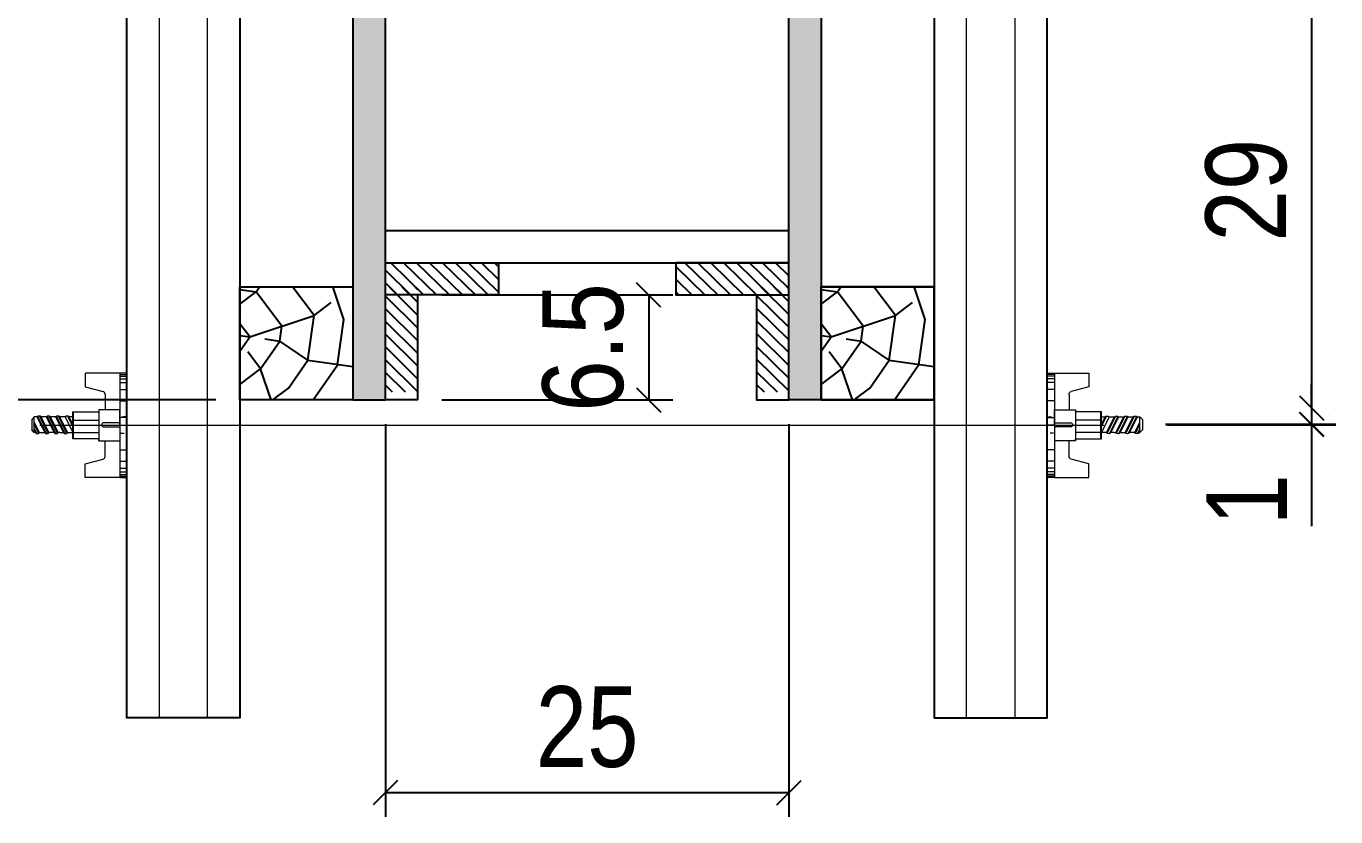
# Model space of a CAD drawing. Extents: x 13379 to 23315, y 867 to 16997.
# Drawn here: x 14569.6 to 14731.9, y 7300.7 to 7398.6 of the extents above; entities that cross this region are included whole.
import ezdxf

# ---------------------------------------------------------------- set-up
doc = ezdxf.new("R2010")
doc.units = 0
for name, color, linetype in [('COTA', 241, 'Continuous'), ('GRAVATA', 2, 'Continuous'), ('Painéis', 200, 'Continuous'), ('PONTALETE', 7, 'Continuous'), ('SARRAFO', 251, 'Continuous')]:
    doc.layers.add(name, color=color, linetype=linetype)
doc.layers.add('Hachura', color=251, linetype='Continuous', lineweight=9)
doc.styles.add('COTA TECNICA 2X', font='techl___.ttf', dxfattribs={"height": 10})
doc.dimstyles.new('SECAO PILAR', dxfattribs={"dimtxt": 10, "dimasz": 3, "dimexe": 3, "dimexo": 3, "dimgap": 3, "dimtad": 1, "dimdec": 1, "dimlfac": 0.5, "dimzin": 12, "dimdsep": 46, "dimtxsty": 'COTA TECNICA 2X', "dimblk1": 'OBLIQUE', "dimblk2": 'OBLIQUE', "dimsah": 1, "dimcen": 0.9, "dimclrd": 256, "dimclre": 256, "dimclrt": 256, "dimadec": 1, "dimazin": 3, "dimtfac": 1, "dimtdec": 1, "dimtmove": 0, "dimatfit": 3, "dimfxl": 1, "dimtolj": 1, "dimtzin": 12, "dimarcsym": 0})

# ---------------------------------------------------------------- blocks, each defined once
blk = doc.blocks.new('_Oblique')
at = {"color": 0, "linetype": 'ByBlock', "lineweight": -2}
blk.add_line((-0.5, -0.5), (0.5, 0.5), dxfattribs=at)
blk = doc.blocks.new('*D1093')
at = {"layer": 'COTA', "lineweight": -2, "transparency": 16777216}
for p, q in [((14593.11, 7474.35), (14515.83, 7474.35)), ((14518.83, 7474.35), (14518.83, 7352.32)), ((14593.11, 7352.32), (14515.83, 7352.32))]:
    blk.add_line(p, q, dxfattribs=at)
at = {"layer": 'Defpoints', "color": 0, "transparency": 16777216}
for p in [(14596.11, 7474.35), (14518.83, 7352.32), (14596.11, 7352.32)]:
    blk.add_point(p, dxfattribs=at)
at = {"layer": 'COTA', "lineweight": -2, "transparency": 16777216, "xscale": 3, "yscale": 3, "zscale": 3}
for p, rotation in [((14518.83, 7474.35), 90), ((14518.83, 7352.32), 270)]:
    blk.add_blockref('_Oblique', p, dxfattribs=dict(at, rotation=rotation))
at = {"layer": 'COTA', "transparency": 16777216, "insert": (14510.72, 7413.34), "char_height": 10, "attachment_point": 5, "rotation": 90, "style": 'COTA TECNICA 2X'}
blk.add_mtext('\\A1;61 - PAINEL', dxfattribs=at)
blk = doc.blocks.new('*D1095')
at = {"layer": 'COTA', "lineweight": -2, "transparency": 16777216}
for p, q in [((14728.89, 7351.32), (14728.89, 7354.32)), ((14728.89, 7351.32), (14728.89, 7349.25)), ((14731.89, 7351.32), (14731.89, 7351.32)), ((14710.94, 7349.25), (14731.89, 7349.25)), ((14728.89, 7349.25), (14728.89, 7336.67))]:
    blk.add_line(p, q, dxfattribs=at)
at = {"layer": 'Defpoints', "color": 0, "transparency": 16777216}
for p in [(14728.89, 7351.32), (14707.94, 7349.25), (14728.89, 7349.25)]:
    blk.add_point(p, dxfattribs=at)
at = {"layer": 'COTA', "lineweight": -2, "transparency": 16777216, "xscale": 3, "yscale": 3, "zscale": 3}
for p, rotation in [((14728.89, 7351.32), 270), ((14728.89, 7349.25), 90)]:
    blk.add_blockref('_Oblique', p, dxfattribs=dict(at, rotation=rotation))
at = {"layer": 'COTA', "transparency": 16777216, "insert": (14720.83, 7339.96), "char_height": 10, "attachment_point": 5, "rotation": 90, "style": 'COTA TECNICA 2X'}
blk.add_mtext('\\A1;1', dxfattribs=at)
blk = doc.blocks.new('C')
at = {"layer": 'Hachura', "color": 0}
for p, q in [((0.461, 3.155), (-0.003, 3.155)), ((0.461, 3.05), (-0.003, 3.05)), ((0.461, 2.881), (-0.003, 2.881)), ((0.461, 2.65), (-0.003, 2.65)), ((0, 3.224), (0, -3.224)), ((0.451, 3.224), (0, 3.224)), ((0, 2.747), (0, -1.16)), ((0.451, -3.225), (0.451, 3.224)), ((0.451, 3.224), (2.58, 3.224)), ((2.58, 3.224), (2.58, 2.385)), ((0.461, 2.228), (-0.003, 2.228)), ((1.354, 1.939), (1.354, 0.965)), ((2.58, 2.385), (1.475, 2.094)), ((0.461, 1.512), (0, 1.512)), ((1.741, 0.966), (0.451, 0.966)), ((1.741, -0.968), (1.741, 0.966)), ((1.741, 0.966), (1.741, 0.838)), ((1.741, 0.966), (1.741, 0.838)), ((1.741, 0.838), (3.354, 0.838)), ((3.32, 0.838), (3.32, -0.839)), ((3.354, 0.838), (3.354, -0.839)), ((0.388, 0.487), (0.172, 0.487)), ((1.451, 0.101), (0.451, 0.101)), ((3.354, 0.451), (1.741, 0.451)), ((3.676, 0.451), (3.354, 0.451)), ((3.837, -0.517), (3.354, 0.451)), ((3.354, 0.064), (3.67, -0.57)), ((3.676, 0.451), (4.16, -0.517)), ((3.716, 0.5), (4.251, -0.57)), ((4.371, -0.553), (3.83, 0.53)), ((4.151, 0.451), (3.934, 0.451)), ((4.418, -0.517), (3.934, 0.451)), ((4.151, 0.451), (4.256, 0.451)), ((4.256, 0.451), (4.74, -0.517)), ((4.296, 0.5), (4.831, -0.57)), ((4.952, -0.553), (4.41, 0.53)), ((4.514, 0.451), (4.837, 0.451)), ((4.998, -0.517), (4.514, 0.451)), ((4.837, 0.451), (5.321, -0.517)), ((4.876, 0.5), (5.412, -0.57)), ((5.532, -0.553), (4.991, 0.53)), ((5.579, -0.517), (5.095, 0.451)), ((5.417, 0.451), (5.095, 0.451)), ((5.579, -0.517), (5.095, 0.451)), ((5.417, 0.451), (5.74, -0.194)), ((5.457, 0.5), (5.74, -0.065)), ((5.74, 0.193), (5.571, 0.53)), ((5.74, 0.322), (5.675, 0.451)), ((5.675, 0.451), (5.74, 0.451)), ((5.739, 0.45), (5.9, 0.288)), ((5.739, 0.45), (5.739, -0.518)), ((5.9, -0.356), (5.9, 0.288)), ((0.451, -0.004), (0, -0.004)), ((0.075, -0.481), (0.292, -0.481)), ((0.292, -0.481), (0.397, -0.481)), ((0.451, -0.001), (0.451, -0.968)), ((0.451, -0.157), (1.451, -0.157)), ((0.451, -0.646), (0.451, -0.323)), ((0.451, -3.225), (0.451, -0.646)), ((3.354, -0.323), (1.741, -0.323)), ((3.354, -0.065), (3.579, -0.517)), ((3.354, -0.517), (3.579, -0.517)), ((3.837, -0.517), (4.16, -0.517)), ((4.418, -0.517), (4.74, -0.517)), ((4.634, -0.517), (4.74, -0.517)), ((4.998, -0.517), (5.321, -0.517)), ((5.579, -0.517), (5.74, -0.517)), ((5.739, -0.518), (5.9, -0.356)), ((5.739, -0.518), (5.739, -0.518)), ((0.461, -1.521), (-0.003, -1.521)), ((0.451, -0.968), (1.741, -0.968)), ((1.354, -1.94), (1.354, -0.968)), ((3.354, -0.839), (1.741, -0.839)), ((0.461, -2.228), (-0.003, -2.228)), ((2.58, -2.387), (1.475, -2.096)), ((2.58, -3.225), (2.58, -2.387)), ((0.461, -2.65), (-0.003, -2.65)), ((0.461, -2.881), (-0.003, -2.881)), ((0.461, -3.05), (-0.003, -3.05)), ((0.461, -3.155), (-0.003, -3.155)), ((0, -3.224), (2.568, -3.224))]:
    blk.add_line(p, q, dxfattribs=at)
for centre, radius, start, end in [((1.516, 1.939), 0.161, 104.74356, 180), ((1.445, -0.028), 0.129, 272.69497, 87.30503), ((3.805, 0.389), 0.143, 25.56881, 154.43119), ((4.385, 0.389), 0.143, 25.56881, 154.43119), ((4.966, 0.389), 0.143, 25.56881, 154.43119), ((5.546, 0.389), 0.143, 25.56881, 154.43119), ((0.166, -0.366), 0.174, 221.74404, 317.85924), ((3.708, -0.4), 0.174, 222.14076, 318.25596), ((4.289, -0.4), 0.174, 222.14076, 318.25596), ((4.869, -0.4), 0.174, 222.14076, 318.25596), ((5.45, -0.4), 0.174, 222.14076, 318.25596), ((5.61, -0.401), 0.174, 317.85924, 318.25596), ((1.516, -1.94), 0.161, 180, 255.25644)]:
    blk.add_arc(centre, radius, start, end, dxfattribs=at)
blk = doc.blocks.new('*D1106')
at = {"layer": 'COTA', "lineweight": -2, "transparency": 16777216}
for p, q in [((14710.94, 7407.3), (14731.89, 7407.3)), ((14728.89, 7407.3), (14728.89, 7349.32)), ((14710.8, 7349.32), (14731.89, 7349.32))]:
    blk.add_line(p, q, dxfattribs=at)
at = {"layer": 'Defpoints', "color": 0, "transparency": 16777216}
for p in [(14707.94, 7407.3), (14707.8, 7349.32), (14728.89, 7349.32)]:
    blk.add_point(p, dxfattribs=at)
at = {"layer": 'COTA', "lineweight": -2, "transparency": 16777216, "xscale": 3, "yscale": 3, "zscale": 3}
for p, rotation in [((14728.89, 7407.3), 90), ((14728.89, 7349.32), 270)]:
    blk.add_blockref('_Oblique', p, dxfattribs=dict(at, rotation=rotation))
at = {"layer": 'COTA', "transparency": 16777216, "insert": (14720.81, 7378.31), "char_height": 10, "attachment_point": 5, "rotation": 90, "style": 'COTA TECNICA 2X'}
blk.add_mtext('\\A1;29', dxfattribs=at)
blk = doc.blocks.new('*D1097')
at = {"layer": 'COTA', "lineweight": -2, "transparency": 16777216}
for p, q in [((14593.11, 7413.24), (14547.58, 7413.24)), ((14550.58, 7413.24), (14550.58, 7352.32)), ((14593.11, 7352.32), (14547.58, 7352.32))]:
    blk.add_line(p, q, dxfattribs=at)
at = {"layer": 'Defpoints', "color": 0, "transparency": 16777216}
for p in [(14596.11, 7413.24), (14550.58, 7352.32), (14596.11, 7352.32)]:
    blk.add_point(p, dxfattribs=at)
at = {"layer": 'COTA', "lineweight": -2, "transparency": 16777216, "xscale": 3, "yscale": 3, "zscale": 3}
for p, rotation in [((14550.58, 7413.24), 90), ((14550.58, 7352.32), 270)]:
    blk.add_blockref('_Oblique', p, dxfattribs=dict(at, rotation=rotation))
at = {"layer": 'COTA', "transparency": 16777216, "insert": (14542.36, 7382.78), "char_height": 10, "attachment_point": 5, "rotation": 90, "style": 'COTA TECNICA 2X'}
blk.add_mtext('\\A1;30.5', dxfattribs=at)
blk = doc.blocks.new('*D1107')
at = {"layer": 'COTA', "lineweight": -2, "transparency": 16777216}
for p, q in [((14614.13, 7349.32), (14614.13, 7300.68)), ((14664.13, 7349.32), (14664.13, 7300.68)), ((14614.13, 7303.68), (14664.13, 7303.68))]:
    blk.add_line(p, q, dxfattribs=at)
at = {"layer": 'Defpoints', "color": 0, "transparency": 16777216}
for p in [(14614.13, 7352.32), (14664.13, 7352.32), (14664.13, 7303.68)]:
    blk.add_point(p, dxfattribs=at)
at = {"layer": 'COTA', "lineweight": -2, "transparency": 16777216, "xscale": 3, "yscale": 3, "zscale": 3, "rotation": 180}
blk.add_blockref('_Oblique', (14614.13, 7303.68), dxfattribs=at)
at = {"layer": 'COTA', "lineweight": -2, "transparency": 16777216, "xscale": 3, "yscale": 3, "zscale": 3}
blk.add_blockref('_Oblique', (14664.13, 7303.68), dxfattribs=at)
at = {"layer": 'COTA', "transparency": 16777216, "insert": (14639.13, 7311.79), "char_height": 10, "attachment_point": 5, "style": 'COTA TECNICA 2X'}
blk.add_mtext('\\A1;25', dxfattribs=at)
blk = doc.blocks.new('*D1098')
at = {"layer": 'COTA', "lineweight": -2, "transparency": 16777216}
for p, q in [((14621.13, 7365.33), (14649.76, 7365.33)), ((14646.76, 7365.33), (14646.76, 7352.32)), ((14621.13, 7352.32), (14649.76, 7352.32))]:
    blk.add_line(p, q, dxfattribs=at)
at = {"layer": 'Defpoints', "color": 0, "transparency": 16777216}
for p in [(14618.13, 7365.33), (14618.13, 7352.32), (14646.76, 7352.32)]:
    blk.add_point(p, dxfattribs=at)
at = {"layer": 'COTA', "lineweight": -2, "transparency": 16777216, "xscale": 3, "yscale": 3, "zscale": 3}
for p, rotation in [((14646.76, 7365.33), 90), ((14646.76, 7352.32), 270)]:
    blk.add_blockref('_Oblique', p, dxfattribs=dict(at, rotation=rotation))
at = {"layer": 'COTA', "transparency": 16777216, "insert": (14638.65, 7358.83), "char_height": 10, "attachment_point": 5, "rotation": 90, "style": 'COTA TECNICA 2X'}
blk.add_mtext('\\A1;6.5', dxfattribs=at)

msp = doc.modelspace()

# ---------------------------------------------------------------- hatches: boundary and pattern name
at = {"layer": 'Hachura'}
h = msp.add_hatch(color=256, dxfattribs=at)
h.dxf.hatch_style = 1
h.paths.add_polyline_path([(14614.13, 7474.35), (14610.11, 7474.35), (14610.11, 7460.35), (14610.11, 7407.24), (14614.13, 7407.24)])
h.paths.add_polyline_path([(14614.13, 7407.24), (14610.11, 7407.24), (14610.11, 7352.32), (14614.13, 7352.32), (14614.13, 7369.33)])
h = msp.add_hatch(color=256, dxfattribs=at)
h.dxf.hatch_style = 1
h.paths.add_polyline_path([(14664.13, 7474.35), (14668.14, 7474.35), (14668.14, 7460.35), (14668.14, 7407.24), (14664.13, 7407.24)])
h.paths.add_polyline_path([(14664.13, 7407.24), (14668.14, 7407.24), (14668.14, 7352.32), (14664.13, 7352.32), (14664.13, 7369.33)])
at = {"layer": 'PONTALETE'}
h = msp.add_hatch(dxfattribs=at)
h.set_pattern_fill('TRONCO', color=1, scale=37.5, angle=-8, style=0, pattern_type=2)
h.set_pattern_definition([(352, (15958.758, 19000.793), (42.35404, 31.91606), [11.25, -26.25]), (352, (15959.02, 19002.65), (42.35404, 31.91606), [11.25, -26.25]), (352, (15961.397, 19006.102), (42.35404, 31.91606), [7.5, -30]), (352, (15963.776, 19009.555), (42.35404, 31.91606), [5.625, -31.875]), (352, (15964.298, 19013.27), (42.35404, 31.91606), [3.75, -33.75]), (352, (15955.536, 19018.287), (42.35404, 31.91606), [1.875, -9.375, 1.875, -24.375]), (352, (15961.367, 19019.36), (42.35404, 31.91606), [1.875, -15, 5.625, -15]), (352, (15969.055, 19020.174), (42.35404, 31.91606), [1.875, -1.875, 1.875, -31.875]), (352, (15967.46, 19022.29), (42.35404, 31.91606), [1.875, -35.625]), (352, (15966.125, 19026.266), (42.35404, 31.91606), [5.625, -31.875]), (352, (15966.647, 19029.98), (42.35404, 31.91606), [7.5, -30]), (352, (15965.31, 19033.954), (42.35404, 31.91606), [9.375, -11.25, 1.875, -15]), (82, (15947.326, 19013.76), (-31.91606, 42.35404), [1.875, -3.75, 9.375, -22.5]), (82, (15949.705, 19017.213), (-31.91606, 42.35404), [1.875, -1.875, 5.625, -28.125]), (82, (15953.65, 19031.806), (-31.91606, 42.35404), [3.75, -33.75]), (82, (15953.42, 19016.69), (-31.91606, 42.35404), [7.5, -11.25, 1.875, -16.875]), (82, (15958.146, 19036.854), (-31.91606, 42.35404), [1.875, -35.625]), (82, (15957.393, 19018.026), (-31.91606, 42.35404), [5.625, -31.875]), (82, (15961.367, 19019.36), (-31.91606, 42.35404), [3.75, -33.75]), (82, (15965.08, 19018.84), (-31.91606, 42.35404), [1.875, -5.625, 5.625, -24.375]), (82, (15967.2, 19020.435), (-31.91606, 42.35404), [1.875, -35.625]), (82, (15968.01, 19012.747), (-31.91606, 42.35404), [5.25, -32.25]), (82, (15968.824, 19005.06), (-31.91606, 42.35404), [3.75, -33.75]), (82, (15974.626, 19019.39), (-31.91606, 42.35404), [1.875, -35.625]), (82, (15978.078, 19017.012), (-31.91606, 42.35404), [5.625, -31.875]), (82, (15981.79, 19016.49), (-31.91606, 42.35404), [5.625, -31.875]), (37, (15974.134, 19002.42), (5.21899, 37.13505), [2.651625, -2.651625, 2.651625, -45.078134]), (37, (15968.011, 19012.747), (5.21899, 37.13505), [5.30325, -47.72976]), (37, (15955.767, 19033.402), (5.21899, 37.13505), [5.30325, -47.72976]), (37, (15961.89, 19023.074), (5.21899, 37.13505), [5.30325, -47.72976]), (37, (15962.702, 19015.386), (5.21899, 37.13505), [5.30325, -47.72976]), (37, (15972.8, 19006.394), (5.21899, 37.13505), [5.30325, -47.72976]), (37, (15969.346, 19008.772), (5.21899, 37.13505), [7.95495, -45.07806]), (37, (15960.554, 19027.049), (5.21899, 37.13505), [2.65162, -50.38138]), (37, (15959.22, 19031.023), (5.21899, 37.13505), [2.65162, -50.38138]), (37, (15974.074, 19028.936), (5.21899, 37.13505), [2.65162, -50.38138]), (37, (15956.61, 19012.456), (5.21899, 37.13505), [2.65162, -50.38138]), (37, (15978.86, 19022.582), (5.21899, 37.13505), [2.65162, -50.38138]), (37, (15965.342, 19020.696), (5.21899, 37.13505), [2.65162, -50.38138]), (37, (15969.577, 19023.887), (5.21899, 37.13505), [2.65162, -50.38138]), (127, (15966.677, 19016.72), (-37.13505, 5.21899), [2.651625, -2.651625, 7.95495, -39.77481]), (127, (15972.247, 19015.938), (-37.13505, 5.21899), [2.65162, -50.38138]), (127, (15970.42, 19002.94), (-37.13505, 5.21899), [2.65162, -50.38138]), (127, (15964.298, 19013.269), (-37.13505, 5.21899), [2.65162, -50.38138]), (127, (15970.912, 19019.913), (-37.13505, 5.21899), [2.65162, -50.38138]), (127, (15960.324, 19011.934), (-37.13505, 5.21899), [2.65162, -50.38138]), (127, (15975.178, 19009.846), (-37.13505, 5.21899), [2.65162, -50.38138]), (127, (15947.617, 19002.36), (-37.13505, 5.21899), [2.65162, -50.38138]), (127, (15949.735, 19003.955), (-37.13505, 5.21899), [5.30325, -47.72976]), (127, (15951.853, 19005.55), (-37.13505, 5.21899), [5.30325, -47.72976]), (127, (15955.566, 19005.029), (-37.13505, 5.21899), [5.30325, -47.72976]), (127, (15957.945, 19008.48), (-37.13505, 5.21899), [5.30325, -47.72976]), (127, (15974.886, 19021.248), (-37.13505, 5.21899), [5.30325, -47.72976]), (127, (15979.704, 19001.636), (-37.13505, 5.21899), [5.30325, -47.72976]), (127, (15985.736, 19031.083), (-37.13505, 5.21899), [5.30325, -47.72976]), (127, (15985.214, 19027.37), (-37.13505, 5.21899), [5.30325, -47.72976]), (127, (15981.24, 19026.035), (-37.13505, 5.21899), [5.30325, -47.72976]), (127, (15955.245, 19029.688), (-37.13505, 5.21899), [7.95495, -45.07806]), (127, (15978.86, 19022.582), (-37.13505, 5.21899), [7.95495, -45.07806]), (18.56505, (15960.002, 19036.593), (37.135053, -5.218991), [4.1925, -79.66005]), (18.56505, (15957.393, 19018.026), (37.135053, -5.218991), [4.1925, -79.66005]), (18.56505, (15962.672, 19028.644), (37.135053, -5.218991), [4.1925, -79.66005]), (18.56505, (15970.16, 19001.084), (37.135053, -5.218991), [4.1925, -79.66005]), (18.56505, (15968.824, 19005.059), (37.135053, -5.218991), [4.1925, -79.66005]), (18.56505, (15958.728, 19014.051), (37.135053, -5.218991), [4.1925, -79.66005]), (18.56505, (15961.337, 19032.619), (37.135053, -5.218991), [4.1925, -79.66005]), (18.56505, (15970.912, 19019.913), (37.135053, -5.218991), [8.385, -75.46755]), (55.43495, (15971.695, 19025.483), (5.218991, 37.135053), [4.1925, -79.66005]), (55.43495, (15975.7, 19013.56), (5.218991, 37.135053), [4.1925, -79.66005]), (55.43495, (15958.176, 19023.596), (5.218991, 37.135053), [4.1925, -79.66005]), (55.43495, (15951.01, 19026.497), (5.218991, 37.135053), [4.1925, -79.66005]), (55.43495, (15972.247, 19015.938), (5.218991, 37.135053), [4.1925, -79.66005]), (55.43495, (15968.533, 19016.46), (5.218991, 37.135053), [4.1925, -79.66005]), (55.43495, (15954.462, 19024.118), (5.218991, 37.135053), [8.385, -75.46755]), (55.43495, (15980.487, 19007.206), (5.218991, 37.135053), [8.385, -75.46755]), (55.43495, (15977.034, 19009.585), (5.218991, 37.135053), [8.385, -75.46755]), (108.56505, (15946.543, 19008.19), (5.218991, 37.135053), [4.1925, -79.66005]), (108.56505, (15949.414, 19028.614), (5.218991, 37.135053), [4.1925, -79.66005]), (108.56505, (15953.188, 19001.576), (5.218991, 37.135053), [4.1925, -79.66005]), (108.56505, (15954.171, 19035.52), (5.218991, 37.135053), [4.1925, -79.66005]), (108.56505, (15954.753, 19012.717), (5.218991, 37.135053), [4.1925, -79.66005]), (108.56505, (15962.702, 19015.386), (5.218991, 37.135053), [4.1925, -79.66005]), (108.56505, (15967.46, 19022.291), (5.218991, 37.135053), [4.1925, -79.66005]), (108.56505, (15948.661, 19009.786), (5.219004, 37.135057), [4.1925, -79.66005]), (108.56505, (15958.728, 19014.051), (5.218991, 37.135053), [4.1925, -79.66005]), (108.56505, (15969.346, 19008.772), (5.218991, 37.135053), [4.1925, -79.66005]), (108.56505, (15973.582, 19011.964), (5.218991, 37.135053), [4.1925, -79.66005]), (108.56505, (15982.574, 19022.06), (5.218991, 37.135053), [4.1925, -79.66005]), (108.56505, (15956.289, 19037.115), (5.218991, 37.135053), [4.1925, -79.66005]), (108.56505, (15950.458, 19036.041), (5.218991, 37.135053), [8.385, -75.46755]), (108.56505, (15952.375, 19009.264), (5.218991, 37.135053), [8.385, -75.46755]), (145.43495, (15946.021, 19004.477), (-37.135053, 5.218991), [4.1925, -79.66005]), (145.43495, (15977.325, 18998.184), (-37.135053, 5.218991), [4.1925, -79.66005]), (145.43495, (15978.078, 19017.012), (-37.135053, 5.218991), [4.1925, -79.66005]), (145.43495, (15961.397, 19006.102), (-37.135053, 5.218991), [4.1925, -79.66005]), (145.43495, (15959.019, 19002.65), (-37.135053, 5.218991), [4.1925, -79.66005]), (145.43495, (15963.776, 19009.555), (-37.135053, 5.218991), [4.1925, -79.66005]), (145.43495, (15978.048, 19030.27), (-37.135053, 5.218991), [4.1925, -79.66005]), (145.43495, (15982.022, 19031.605), (-37.135053, 5.218991), [8.385, -75.46755])])
h.paths.add_polyline_path([(14596.11, 7366.32), (14596.11, 7352.32), (14610.11, 7352.32), (14610.11, 7366.32)])
h = msp.add_hatch(dxfattribs=at)
h.set_pattern_fill('TRONCO', color=1, scale=37.5, angle=-8, style=0, pattern_type=2)
h.set_pattern_definition([(352, (16030.786, 19000.793), (42.35404, 31.91606), [11.25, -26.25]), (352, (16031.047, 19002.65), (42.35404, 31.91606), [11.25, -26.25]), (352, (16033.426, 19006.102), (42.35404, 31.91606), [7.5, -30]), (352, (16035.804, 19009.555), (42.35404, 31.91606), [5.625, -31.875]), (352, (16036.326, 19013.27), (42.35404, 31.91606), [3.75, -33.75]), (352, (16027.564, 19018.287), (42.35404, 31.91606), [1.875, -9.375, 1.875, -24.375]), (352, (16033.395, 19019.36), (42.35404, 31.91606), [1.875, -15, 5.625, -15]), (352, (16041.083, 19020.174), (42.35404, 31.91606), [1.875, -1.875, 1.875, -31.875]), (352, (16039.488, 19022.29), (42.35404, 31.91606), [1.875, -35.625]), (352, (16038.153, 19026.266), (42.35404, 31.91606), [5.625, -31.875]), (352, (16038.675, 19029.98), (42.35404, 31.91606), [7.5, -30]), (352, (16037.34, 19033.954), (42.35404, 31.91606), [9.375, -11.25, 1.875, -15]), (82, (16019.354, 19013.76), (-31.91606, 42.35404), [1.875, -3.75, 9.375, -22.5]), (82, (16021.733, 19017.213), (-31.91606, 42.35404), [1.875, -1.875, 5.625, -28.125]), (82, (16025.677, 19031.806), (-31.91606, 42.35404), [3.75, -33.75]), (82, (16025.447, 19016.69), (-31.91606, 42.35404), [7.5, -11.25, 1.875, -16.875]), (82, (16030.174, 19036.854), (-31.91606, 42.35404), [1.875, -35.625]), (82, (16029.42, 19018.026), (-31.91606, 42.35404), [5.625, -31.875]), (82, (16033.395, 19019.36), (-31.91606, 42.35404), [3.75, -33.75]), (82, (16037.11, 19018.84), (-31.91606, 42.35404), [1.875, -5.625, 5.625, -24.375]), (82, (16039.227, 19020.435), (-31.91606, 42.35404), [1.875, -35.625]), (82, (16040.04, 19012.747), (-31.91606, 42.35404), [5.25, -32.25]), (82, (16040.853, 19005.06), (-31.91606, 42.35404), [3.75, -33.75]), (82, (16046.654, 19019.39), (-31.91606, 42.35404), [1.875, -35.625]), (82, (16050.106, 19017.012), (-31.91606, 42.35404), [5.625, -31.875]), (82, (16053.82, 19016.49), (-31.91606, 42.35404), [5.625, -31.875]), (37, (16046.162, 19002.42), (5.21899, 37.13505), [2.651625, -2.651625, 2.651625, -45.078134]), (37, (16040.04, 19012.747), (5.21899, 37.13505), [5.30325, -47.72976]), (37, (16027.795, 19033.402), (5.21899, 37.13505), [5.30325, -47.72976]), (37, (16033.917, 19023.074), (5.21899, 37.13505), [5.30325, -47.72976]), (37, (16034.73, 19015.386), (5.21899, 37.13505), [5.30325, -47.72976]), (37, (16044.827, 19006.394), (5.21899, 37.13505), [5.30325, -47.72976]), (37, (16041.374, 19008.772), (5.21899, 37.13505), [7.95495, -45.07806]), (37, (16032.583, 19027.049), (5.21899, 37.13505), [2.65162, -50.38138]), (37, (16031.248, 19031.023), (5.21899, 37.13505), [2.65162, -50.38138]), (37, (16046.102, 19028.936), (5.21899, 37.13505), [2.65162, -50.38138]), (37, (16028.638, 19012.456), (5.21899, 37.13505), [2.65162, -50.38138]), (37, (16050.89, 19022.582), (5.21899, 37.13505), [2.65162, -50.38138]), (37, (16037.37, 19020.696), (5.21899, 37.13505), [2.65162, -50.38138]), (37, (16041.605, 19023.887), (5.21899, 37.13505), [2.65162, -50.38138]), (127, (16038.705, 19016.72), (-37.13505, 5.21899), [2.651625, -2.651625, 7.95495, -39.77481]), (127, (16044.275, 19015.938), (-37.13505, 5.21899), [2.65162, -50.38138]), (127, (16042.448, 19002.94), (-37.13505, 5.21899), [2.65162, -50.38138]), (127, (16036.326, 19013.269), (-37.13505, 5.21899), [2.65162, -50.38138]), (127, (16042.94, 19019.913), (-37.13505, 5.21899), [2.65162, -50.38138]), (127, (16032.352, 19011.934), (-37.13505, 5.21899), [2.65162, -50.38138]), (127, (16047.206, 19009.846), (-37.13505, 5.21899), [2.65162, -50.38138]), (127, (16019.645, 19002.36), (-37.13505, 5.21899), [2.65162, -50.38138]), (127, (16021.763, 19003.955), (-37.13505, 5.21899), [5.30325, -47.72976]), (127, (16023.88, 19005.55), (-37.13505, 5.21899), [5.30325, -47.72976]), (127, (16027.594, 19005.029), (-37.13505, 5.21899), [5.30325, -47.72976]), (127, (16029.973, 19008.48), (-37.13505, 5.21899), [5.30325, -47.72976]), (127, (16046.915, 19021.248), (-37.13505, 5.21899), [5.30325, -47.72976]), (127, (16051.732, 19001.636), (-37.13505, 5.21899), [5.30325, -47.72976]), (127, (16057.764, 19031.083), (-37.13505, 5.21899), [5.30325, -47.72976]), (127, (16057.242, 19027.37), (-37.13505, 5.21899), [5.30325, -47.72976]), (127, (16053.268, 19026.035), (-37.13505, 5.21899), [5.30325, -47.72976]), (127, (16027.273, 19029.688), (-37.13505, 5.21899), [7.95495, -45.07806]), (127, (16050.89, 19022.582), (-37.13505, 5.21899), [7.95495, -45.07806]), (18.56505, (16032.03, 19036.593), (37.135053, -5.218991), [4.1925, -79.66005]), (18.56505, (16029.421, 19018.026), (37.135053, -5.218991), [4.1925, -79.66005]), (18.56505, (16034.7, 19028.644), (37.135053, -5.218991), [4.1925, -79.66005]), (18.56505, (16042.187, 19001.084), (37.135053, -5.218991), [4.1925, -79.66005]), (18.56505, (16040.853, 19005.059), (37.135053, -5.218991), [4.1925, -79.66005]), (18.56505, (16030.756, 19014.051), (37.135053, -5.218991), [4.1925, -79.66005]), (18.56505, (16033.365, 19032.619), (37.135053, -5.218991), [4.1925, -79.66005]), (18.56505, (16042.94, 19019.913), (37.135053, -5.218991), [8.385, -75.46755]), (55.43495, (16043.723, 19025.483), (5.218991, 37.135053), [4.1925, -79.66005]), (55.43495, (16047.728, 19013.56), (5.218991, 37.135053), [4.1925, -79.66005]), (55.43495, (16030.204, 19023.596), (5.218991, 37.135053), [4.1925, -79.66005]), (55.43495, (16023.038, 19026.497), (5.218991, 37.135053), [4.1925, -79.66005]), (55.43495, (16044.275, 19015.938), (5.218991, 37.135053), [4.1925, -79.66005]), (55.43495, (16040.562, 19016.46), (5.218991, 37.135053), [4.1925, -79.66005]), (55.43495, (16026.49, 19024.118), (5.218991, 37.135053), [8.385, -75.46755]), (55.43495, (16052.515, 19007.206), (5.218991, 37.135053), [8.385, -75.46755]), (55.43495, (16049.062, 19009.585), (5.218991, 37.135053), [8.385, -75.46755]), (108.56505, (16018.572, 19008.19), (5.218991, 37.135053), [4.1925, -79.66005]), (108.56505, (16021.442, 19028.614), (5.218991, 37.135053), [4.1925, -79.66005]), (108.56505, (16025.216, 19001.576), (5.218991, 37.135053), [4.1925, -79.66005]), (108.56505, (16026.2, 19035.52), (5.218991, 37.135053), [4.1925, -79.66005]), (108.56505, (16026.781, 19012.717), (5.218991, 37.135053), [4.1925, -79.66005]), (108.56505, (16034.73, 19015.386), (5.218991, 37.135053), [4.1925, -79.66005]), (108.56505, (16039.488, 19022.291), (5.218991, 37.135053), [4.1925, -79.66005]), (108.56505, (16020.69, 19009.786), (5.219004, 37.135057), [4.1925, -79.66005]), (108.56505, (16030.756, 19014.051), (5.218991, 37.135053), [4.1925, -79.66005]), (108.56505, (16041.374, 19008.772), (5.218991, 37.135053), [4.1925, -79.66005]), (108.56505, (16045.61, 19011.964), (5.218991, 37.135053), [4.1925, -79.66005]), (108.56505, (16054.603, 19022.06), (5.218991, 37.135053), [4.1925, -79.66005]), (108.56505, (16028.317, 19037.115), (5.218991, 37.135053), [4.1925, -79.66005]), (108.56505, (16022.486, 19036.041), (5.218991, 37.135053), [8.385, -75.46755]), (108.56505, (16024.403, 19009.264), (5.218991, 37.135053), [8.385, -75.46755]), (145.43495, (16018.05, 19004.477), (-37.135053, 5.218991), [4.1925, -79.66005]), (145.43495, (16049.353, 18998.184), (-37.135053, 5.218991), [4.1925, -79.66005]), (145.43495, (16050.106, 19017.012), (-37.135053, 5.218991), [4.1925, -79.66005]), (145.43495, (16033.426, 19006.102), (-37.135053, 5.218991), [4.1925, -79.66005]), (145.43495, (16031.047, 19002.65), (-37.135053, 5.218991), [4.1925, -79.66005]), (145.43495, (16035.804, 19009.555), (-37.135053, 5.218991), [4.1925, -79.66005]), (145.43495, (16050.076, 19030.27), (-37.135053, 5.218991), [4.1925, -79.66005]), (145.43495, (16054.05, 19031.605), (-37.135053, 5.218991), [8.385, -75.46755])])
h.paths.add_polyline_path([(14668.14, 7366.32), (14668.14, 7352.32), (14682.14, 7352.32), (14682.14, 7366.32)])
at = {"layer": 'SARRAFO'}
h = msp.add_hatch(dxfattribs=at)
h.set_pattern_fill('ANSI31', color=256, scale=9, angle=-89.5, style=0)
h.set_pattern_definition([(315.5, (-19101.4581, 123110.975), (0.788522922, 0.802406755), [])])
h.paths.add_polyline_path([(14614.13, 7369.33), (14614.13, 7365.33), (14628.14, 7365.33), (14628.14, 7369.33)])
h = msp.add_hatch(dxfattribs=at)
h.set_pattern_fill('ANSI31', color=256, scale=9, angle=-89.5, style=0)
h.set_pattern_definition([(315.5, (-19079.4581, 123110.975), (0.788522922, 0.802406755), [])])
h.paths.add_polyline_path([(14664.13, 7369.33), (14664.13, 7365.33), (14650.11, 7365.33), (14650.11, 7369.33)])
h = msp.add_hatch(dxfattribs=at)
h.set_pattern_fill('ANSI31', color=256, scale=9, angle=-89.5, style=0)
h.set_pattern_definition([(315.5, (-19047.413, 104314.9247), (0.788522922, 0.802406755), [])])
h.paths.add_polyline_path([(14614.13, 7353.32), (14618.13, 7353.32), (14618.13, 7366.33), (14614.13, 7366.33)])
h = msp.add_hatch(dxfattribs=at)
h.set_pattern_fill('ANSI31', color=256, scale=9, angle=-89.5, style=0)
h.set_pattern_definition([(315.5, (-19025.413, 104314.9247), (0.788522922, 0.802406755), [])])
h.paths.add_polyline_path([(14660.13, 7353.32), (14664.13, 7353.32), (14664.13, 7366.33), (14660.13, 7366.33)])

# ---------------------------------------------------------------- linework, layer by layer
at = {"layer": 'GRAVATA', "color": 1}
for points in [[(14582.11, 7513.31), (14596.11, 7513.31), (14596.11, 7312.96), (14582.11, 7312.96)], [(14696.14, 7513.31), (14682.14, 7513.31), (14682.14, 7312.96), (14696.14, 7312.96)]]:
    msp.add_lwpolyline(points, close=True, dxfattribs=at)
at = {"layer": 'Hachura'}
for p, q in [((14586.11, 7513.31), (14586.11, 7312.96)), ((14592.11, 7312.96), (14592.11, 7513.31)), ((14686.14, 7312.96), (14686.14, 7513.31)), ((14692.14, 7513.31), (14692.14, 7312.96)), ((14571.31, 7349.18), (14703.14, 7349.19))]:
    msp.add_line(p, q, dxfattribs=at)
at = {"layer": 'Painéis'}
for p, q in [((14614.13, 7373.33), (14664.13, 7373.33)), ((14614.13, 7369.33), (14664.13, 7369.33))]:
    msp.add_line(p, q, dxfattribs=at)
for points in [[(14610.11, 7352.32), (14614.13, 7352.32), (14614.13, 7474.35), (14610.11, 7474.35)], [(14668.14, 7352.32), (14664.13, 7352.32), (14664.13, 7474.35), (14668.14, 7474.35)]]:
    msp.add_lwpolyline(points, close=True, dxfattribs=at)
at = {"layer": 'PONTALETE', "color": 1}
for points in [[(14610.11, 7366.32), (14610.11, 7352.32), (14596.11, 7352.32), (14596.11, 7366.32)], [(14682.14, 7366.32), (14682.14, 7352.32), (14668.14, 7352.32), (14668.14, 7366.32)]]:
    msp.add_lwpolyline(points, close=True, dxfattribs=at)
at = {"layer": 'PONTALETE', "color": 40}
msp.add_lwpolyline([(14682.14, 7352.32), (14682.14, 7366.32), (14668.14, 7366.32), (14668.14, 7352.32)], close=True, dxfattribs=at)
at = {"layer": 'SARRAFO'}
for points in [[(14614.13, 7352.32), (14614.13, 7369.33), (14628.14, 7369.33), (14628.14, 7365.33), (14614.13, 7365.33)], [(14664.13, 7352.32), (14664.13, 7369.33), (14650.11, 7369.33), (14650.11, 7365.33), (14664.13, 7365.33)], [(14618.13, 7365.33), (14618.13, 7352.32), (14614.13, 7352.32)], [(14660.13, 7365.33), (14660.13, 7352.32), (14664.13, 7352.32)]]:
    msp.add_lwpolyline(points, dxfattribs=at)

# ---------------------------------------------------------------- block references
at = {"layer": 'Hachura', "linetype": 'Continuous', "yscale": 2, "zscale": 2, "rotation": 180}
for p, xscale in [((14582.11, 7349.18), 2), ((14696.14, 7349.18), -2)]:
    msp.add_blockref('C', p, dxfattribs=dict(at, xscale=xscale))

# ---------------------------------------------------------------- dimensions: what is measured, and where the dimension line sits
at = {"layer": 'COTA'}
dim = msp.add_linear_dim(base=(14518.83, 7352.32), p1=(14596.11, 7474.35), p2=(14596.11, 7352.32), angle=270, text='<> - PAINEL', dimstyle='SECAO PILAR', dxfattribs=at)
dim.commit()
dim.dimension.update_dxf_attribs({"geometry": '*D1093', "text_midpoint": (14510.72, 7413.34)})
for base, p1, p2, picture, middle in [((14550.58, 7352.32), (14596.11, 7413.24), (14596.11, 7352.32), '*D1097', (14542.36, 7382.78)), ((14728.89, 7349.32), (14707.94, 7407.3), (14707.8, 7349.32), '*D1106', (14720.81, 7378.31)), ((14728.89, 7349.25), (14728.89, 7351.32), (14707.94, 7349.25), '*D1095', (14720.83, 7339.96))]:
    dim = msp.add_linear_dim(base=base, p1=p1, p2=p2, angle=270, dimstyle='SECAO PILAR', dxfattribs=at)
    dim.commit()
    dim.dimension.update_dxf_attribs({"geometry": picture, "text_midpoint": middle})
dim = msp.add_linear_dim(base=(14646.76, 7352.32), p1=(14618.13, 7365.33), p2=(14618.13, 7352.32), angle=270, dimstyle='SECAO PILAR', dxfattribs=at)
dim.commit()
dim.dimension.update_dxf_attribs({"geometry": '*D1098', "text_midpoint": (14646.76, 7358.83), "dimtype": 161})
dim = msp.add_linear_dim(base=(14664.13, 7303.68), p1=(14614.13, 7352.32), p2=(14664.13, 7352.32), dimstyle='SECAO PILAR', dxfattribs=at)
dim.commit()
dim.dimension.update_dxf_attribs({"geometry": '*D1107', "text_midpoint": (14639.13, 7311.79)})

doc.saveas('drawing.dxf')
